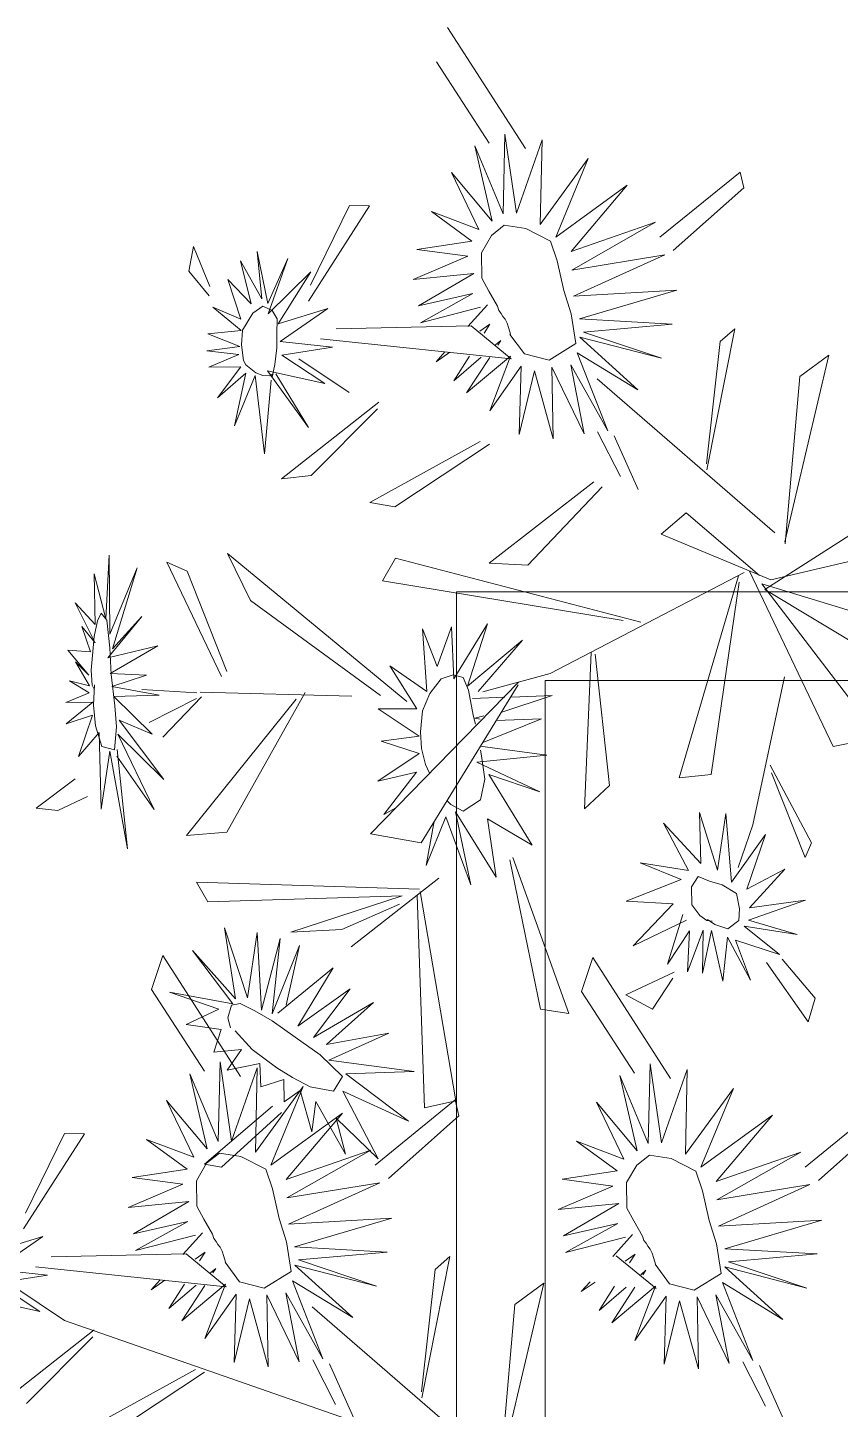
# Model space of a CAD drawing. Header units: inches. Extents: x 15 to 22798, y 21 to 21519.
# Drawn here: x 6866.41 to 6891.8, y 15132.7 to 15175.88 of the extents above; entities that cross this region are included whole.
import ezdxf

# ---------------------------------------------------------------- set-up
doc = ezdxf.new("R2010")
doc.units = ezdxf.units.IN
doc.header["$MEASUREMENT"] = 0
doc.layers.add('ARREDAMENTO', color=8, linetype='Continuous', lineweight=13)

msp = doc.modelspace()

# ---------------------------------------------------------------- linework, layer by layer
at = {"layer": 'ARREDAMENTO', "linetype": 'Continuous'}
for p, q in [((6881.956, 15172.1, -27.277), (6879.529, 15175.88, -27.277)), ((6879.176, 15174.815, -27.277), (6880.83, 15172.269, -27.277)), ((6881.318, 15172.556, -27.277), (6881.26, 15170.066, -27.277)), ((6881.677, 15170.085, -27.277), (6881.318, 15172.556, -27.277)), ((6882.478, 15172.377, -27.277), (6881.677, 15170.085, -27.277)), ((6882.424, 15169.732, -27.277), (6882.478, 15172.377, -27.277)), ((6880.376, 15172.187, -27.277), (6880.918, 15169.837, -27.277)), ((6881.26, 15170.066, -27.277), (6880.376, 15172.187, -27.277)), ((6883.921, 15171.788, -27.277), (6882.424, 15169.732, -27.277)), ((6882.907, 15169.331, -27.277), (6883.921, 15171.788, -27.277)), ((6879.646, 15171.355, -27.277), (6880.503, 15169.576, -27.277)), ((6880.918, 15169.837, -27.277), (6879.646, 15171.355, -27.277)), ((6885.14, 15170.953, -27.277), (6882.907, 15169.331, -27.277)), ((6883.385, 15168.883, -27.277), (6885.14, 15170.953, -27.277)), ((6888.664, 15171.368, -27.277), (6886.162, 15169.328, -27.277)), ((6888.778, 15170.871, -27.277), (6888.664, 15171.368, -27.277)), ((6886.579, 15168.915, -27.277), (6888.778, 15170.871, -27.277)), ((6877.083, 15170.308, -27.277), (6875.18, 15167.337, -27.277)), ((6875.242, 15167.827, -27.277), (6876.463, 15170.32, -27.277)), ((6876.463, 15170.32, -27.277), (6877.083, 15170.308, -27.277)), ((6879.021, 15170.135, -27.277), (6880.289, 15169.209, -27.277)), ((6880.503, 15169.576, -27.277), (6879.021, 15170.135, -27.277)), ((6886.025, 15169.796, -27.277), (6883.385, 15168.883, -27.277)), ((6883.405, 15168.306, -27.277), (6886.025, 15169.796, -27.277)), ((6871.443, 15168.267, -27.277), (6871.584, 15169.039, -27.277)), ((6871.584, 15169.039, -27.277), (6872.099, 15167.792, -27.277)), ((6873.582, 15168.885, -27.277), (6873.907, 15167.257, -27.277)), ((6873.728, 15167.402, -27.277), (6873.582, 15168.885, -27.277)), ((6880.289, 15169.209, -27.277), (6878.569, 15168.948, -27.277)), ((6878.569, 15168.948, -27.277), (6880.158, 15168.734, -27.277)), ((6873.061, 15168.59, -27.277), (6873.728, 15167.402, -27.277)), ((6873.394, 15167.252, -27.277), (6873.061, 15168.59, -27.277)), ((6873.907, 15167.257, -27.277), (6874.54, 15168.665, -27.277)), ((6874.54, 15168.665, -27.277), (6873.925, 15166.934, -27.277)), ((6880.158, 15168.734, -27.277), (6878.449, 15168.009, -27.277)), ((6886.313, 15168.78, -27.277), (6883.405, 15168.306, -27.277)), ((6883.46, 15167.488, -27.277), (6886.313, 15168.78, -27.277)), ((6872.08, 15167.494, -27.277), (6871.443, 15168.267, -27.277)), ((6873.066, 15166.773, -27.277), (6872.661, 15168.012, -27.277)), ((6872.661, 15168.012, -27.277), (6873.394, 15167.252, -27.277)), ((6873.925, 15166.934, -27.277), (6875.258, 15168.253, -27.277)), ((6875.258, 15168.253, -27.277), (6874.234, 15166.625, -27.277)), ((6878.449, 15168.009, -27.277), (6880.342, 15168.196, -27.277)), ((6880.342, 15168.196, -27.277), (6878.614, 15167.186, -27.277)), ((6878.614, 15167.186, -27.277), (6880.316, 15167.567, -27.277)), ((6880.316, 15167.567, -27.277), (6878.68, 15166.659, -27.277)), ((6886.684, 15167.671, -27.277), (6883.46, 15167.488, -27.277)), ((6883.649, 15166.775, -27.277), (6886.684, 15167.671, -27.277)), ((6872.19, 15167.143, -27.277), (6873.066, 15166.773, -27.277)), ((6873.081, 15166.416, -27.277), (6872.19, 15167.143, -27.277)), ((6873.447, 15166.957, -27.277), (6873.758, 15167.18, -27.277)), ((6873.758, 15167.18, -27.277), (6874.047, 15167.038, -27.277)), ((6874.234, 15166.625, -27.277), (6875.781, 15167.098, -27.277)), ((6875.781, 15167.098, -27.277), (6874.295, 15166.072, -27.277)), ((6878.68, 15166.659, -27.277), (6880.55, 15167.141, -27.277)), ((6880.157, 15166.537, -27.277), (6880.77, 15167.219, -27.277)), ((6873.117, 15166.429, -27.277), (6873.447, 15166.957, -27.277)), ((6874.047, 15167.038, -27.277), (6874.204, 15166.777, -27.277)), ((6874.204, 15166.777, -27.277), (6874.19, 15166.313, -27.277)), ((6886.54, 15166.615, -27.277), (6883.649, 15166.775, -27.277)), ((6872.032, 15166.309, -27.277), (6873.081, 15166.416, -27.277)), ((6873.033, 15165.919, -27.277), (6872.032, 15166.309, -27.277)), ((6873.085, 15165.963, -27.277), (6873.117, 15166.429, -27.277)), ((6874.19, 15166.313, -27.277), (6874.194, 15165.87, -27.277)), ((6876.042, 15166.468, -27.277), (6880.26, 15166.559, -27.277)), ((6880.26, 15166.559, -27.277), (6881.511, 15165.531, -27.277)), ((6880.538, 15166.394, -27.277), (6880.85, 15166.612, -27.277)), ((6880.674, 15166.336, -27.277), (6880.85, 15166.612, -27.277)), ((6883.659, 15166.21, -27.277), (6886.213, 15165.546, -27.277)), ((6885.469, 15164.565, -27.277), (6883.659, 15166.21, -27.277)), ((6883.773, 15166.367, -27.277), (6886.54, 15166.615, -27.277)), ((6886.213, 15165.546, -27.277), (6883.773, 15166.367, -27.277)), ((6888.5, 15166.471, -27.277), (6887.621, 15162.057, -27.277)), ((6888.038, 15166.071, -27.277), (6888.5, 15166.471, -27.277)), ((6872.005, 15165.78, -27.277), (6873.033, 15165.919, -27.277)), ((6873.004, 15165.663, -27.277), (6872.005, 15165.78, -27.277)), ((6873.154, 15165.475, -27.277), (6873.085, 15165.963, -27.277)), ((6874.194, 15165.87, -27.277), (6874.134, 15165.357, -27.277)), ((6874.295, 15166.072, -27.277), (6875.93, 15165.89, -27.277)), ((6875.93, 15165.89, -27.277), (6874.347, 15165.647, -27.277)), ((6881.511, 15165.531, -27.277), (6875.556, 15166.154, -27.277)), ((6881.026, 15165.965, -27.277), (6881.191, 15166.106, -27.277)), ((6881.097, 15165.962, -27.277), (6881.191, 15166.106, -27.277)), ((6887.614, 15162.252, -27.277), (6888.038, 15166.071, -27.277)), ((6872.069, 15165.267, -27.277), (6873.004, 15165.663, -27.277)), ((6873.226, 15165.346, -27.277), (6873.154, 15165.475, -27.277)), ((6873.536, 15165.092, -27.277), (6873.226, 15165.346, -27.277)), ((6874.134, 15165.357, -27.277), (6874.048, 15164.952, -27.277)), ((6874.347, 15165.647, -27.277), (6875.69, 15164.756, -27.277)), ((6876.456, 15164.479, -27.277), (6874.876, 15165.535, -27.277)), ((6879.445, 15165.745, -27.277), (6879.168, 15165.437, -27.277)), ((6879.598, 15165.738, -27.277), (6879.168, 15165.437, -27.277)), ((6880.212, 15165.612, -27.277), (6879.724, 15164.847, -27.277)), ((6880.576, 15165.578, -27.277), (6879.724, 15164.847, -27.277)), ((6880.121, 15164.467, -27.277), (6881.489, 15165.61, -27.277)), ((6880.844, 15165.574, -27.277), (6880.121, 15164.467, -27.277)), ((6881.489, 15165.61, -27.277), (6880.842, 15163.91, -27.277)), ((6883.375, 15165.339, -27.277), (6884.531, 15163.28, -27.277)), ((6883.793, 15163.189, -27.277), (6883.375, 15165.339, -27.277)), ((6883.58, 15165.719, -27.277), (6885.469, 15164.565, -27.277)), ((6884.531, 15163.28, -27.277), (6883.58, 15165.719, -27.277)), ((6891.435, 15165.641, -27.277), (6890.062, 15159.815, -27.277)), ((6890.532, 15164.978, -27.277), (6891.435, 15165.641, -27.277)), ((6873.064, 15165.284, -27.277), (6872.069, 15165.267, -27.277)), ((6872.342, 15164.312, -27.277), (6873.064, 15165.284, -27.277)), ((6873.222, 15165.077, -27.277), (6872.342, 15164.312, -27.277)), ((6872.867, 15163.431, -27.277), (6873.222, 15165.077, -27.277)), ((6873.518, 15165.006, -27.277), (6872.867, 15163.431, -27.277)), ((6873.807, 15162.558, -27.277), (6873.518, 15165.006, -27.277)), ((6873.753, 15165.014, -27.277), (6873.536, 15165.092, -27.277)), ((6873.97, 15165.001, -27.277), (6873.753, 15165.014, -27.277)), ((6873.903, 15165.15, -27.277), (6875.178, 15163.382, -27.277)), ((6875.69, 15164.756, -27.277), (6873.903, 15165.15, -27.277)), ((6874.077, 15165.059, -27.277), (6873.97, 15165.001, -27.277)), ((6875.178, 15163.382, -27.277), (6874.157, 15165.065, -27.277)), ((6880.842, 15163.91, -27.277), (6881.822, 15165.299, -27.277)), ((6881.822, 15165.299, -27.277), (6881.762, 15163.166, -27.277)), ((6881.762, 15163.166, -27.277), (6882.244, 15165.15, -27.277)), ((6882.244, 15165.15, -27.277), (6882.827, 15163.026, -27.277)), ((6882.786, 15165.273, -27.277), (6883.793, 15163.189, -27.277)), ((6882.827, 15163.026, -27.277), (6882.786, 15165.273, -27.277)), ((6884.196, 15164.904, -27.277), (6889.748, 15160.094, -27.277)), ((6890.068, 15159.748, -27.277), (6890.532, 15164.978, -27.277)), ((6874.012, 15164.86, -27.277), (6873.807, 15162.558, -27.277)), ((6877.382, 15164.18, -27.277), (6874.339, 15161.782, -27.277)), ((6875.268, 15161.881, -27.277), (6877.34, 15163.968, -27.277)), ((6884.926, 15161.855, -27.277), (6884.215, 15163.248, -27.277)), ((6880.549, 15162.944, -27.277), (6877.099, 15161.039, -27.277)), ((6877.879, 15160.904, -27.277), (6880.831, 15162.865, -27.277)), ((6885.485, 15161.447, -27.277), (6884.735, 15163.127, -27.277)), ((6874.339, 15161.782, -27.277), (6875.268, 15161.881, -27.277)), ((6884.094, 15161.683, -27.277), (6880.827, 15159.145, -27.277)), ((6882.037, 15159.084, -27.277), (6884.357, 15161.535, -27.277)), ((6889.442, 15158.318, -27.277), (6894.702, 15161.697, -27.277)), ((6877.099, 15161.039, -27.277), (6877.879, 15160.904, -27.277)), ((6886.196, 15160.047, -27.277), (6886.98, 15160.721, -27.277)), ((6886.98, 15160.721, -27.277), (6889.266, 15158.756, -27.277)), ((6889.62, 15158.622, -27.277), (6886.196, 15160.047, -27.277)), ((6868.851, 15157.403, -27.277), (6868.95, 15159.398, -27.277)), ((6868.95, 15159.398, -27.277), (6868.975, 15156.93, -27.277)), ((6872.648, 15159.444, -27.277), (6878.25, 15154.817, -27.277)), ((6873.366, 15157.976, -27.277), (6872.648, 15159.444, -27.277)), ((6877.498, 15158.591, -27.277), (6877.903, 15159.303, -27.277)), ((6877.903, 15159.303, -27.277), (6885.563, 15157.303, -27.277)), ((6894.131, 15159.686, -27.277), (6889.62, 15158.622, -27.277)), ((6868.975, 15156.93, -27.277), (6869.828, 15158.998, -27.277)), ((6869.828, 15158.998, -27.277), (6869.054, 15156.468, -27.277)), ((6870.759, 15159.173, -27.277), (6871.392, 15158.892, -27.277)), ((6872.467, 15155.6, -27.277), (6870.759, 15159.173, -27.277)), ((6871.392, 15158.892, -27.277), (6872.631, 15155.754, -27.277)), ((6880.827, 15159.145, -27.277), (6882.037, 15159.084, -27.277)), ((6888.963, 15158.894, -27.277), (6891.571, 15153.417, -27.277)), ((6868.482, 15158.809, -27.277), (6868.851, 15157.403, -27.277)), ((6868.512, 15157.227, -27.277), (6868.482, 15158.809, -27.277)), ((6885.016, 15157.348, -27.277), (6877.498, 15158.591, -27.277)), ((6882.735, 15155.696, -27.277), (6888.79, 15158.854, -27.277)), ((6888.614, 15158.752, -27.277), (6886.761, 15152.438, -27.277)), ((6887.757, 15152.542, -27.277), (6888.638, 15158.552, -27.277)), ((6893.005, 15153.697, -27.277), (6889.345, 15158.499, -27.277)), ((6889.345, 15158.499, -27.277), (6894.332, 15156.98, -27.277)), ((6894.164, 15155.478, -27.277), (6889.442, 15158.318, -27.277)), ((6867.891, 15157.901, -27.277), (6868.512, 15157.227, -27.277)), ((6868.52, 15156.655, -27.277), (6867.891, 15157.901, -27.277)), ((6877.436, 15155.013, -27.277), (6873.366, 15157.976, -27.277)), ((6868.096, 15157.17, -27.277), (6868.52, 15156.655, -27.277)), ((6868.368, 15156.375, -27.277), (6868.096, 15157.17, -27.277)), ((6869.971, 15157.475, -27.277), (6868.909, 15156.183, -27.277)), ((6869.054, 15156.468, -27.277), (6869.971, 15157.475, -27.277)), ((6879.196, 15155.92, -27.277), (6879.644, 15157.155, -27.277)), ((6879.644, 15157.155, -27.277), (6879.721, 15155.532, -27.277)), ((6879.721, 15155.532, -27.277), (6880.775, 15157.252, -27.277)), ((6880.775, 15157.252, -27.277), (6880.153, 15155.297, -27.277)), ((6878.746, 15157.095, -27.277), (6879.196, 15155.92, -27.277)), ((6878.879, 15155.133, -27.277), (6878.746, 15157.095, -27.277)), ((6880.153, 15155.297, -27.277), (6881.866, 15156.735, -27.277)), ((6881.866, 15156.735, -27.277), (6880.487, 15155.134, -27.277)), ((6867.665, 15156.43, -27.277), (6868.368, 15156.375, -27.277)), ((6868.32, 15155.644, -27.277), (6867.665, 15156.43, -27.277)), ((6868.909, 15156.183, -27.277), (6870.475, 15156.563, -27.277)), ((6870.475, 15156.563, -27.277), (6868.984, 15155.695, -27.277)), ((6884.014, 15156.348, -27.277), (6883.807, 15151.468, -27.277)), ((6884.588, 15152.195, -27.277), (6884.135, 15156.296, -27.277)), ((6867.904, 15156.06, -27.277), (6868.32, 15155.644, -27.277)), ((6868.34, 15155.307, -27.277), (6867.904, 15156.06, -27.277)), ((6877.722, 15155.94, -27.277), (6878.879, 15155.133, -27.277)), ((6878.569, 15154.596, -27.277), (6877.722, 15155.94, -27.277)), ((6867.715, 15155.463, -27.277), (6868.34, 15155.307, -27.277)), ((6868.331, 15155.097, -27.277), (6867.715, 15155.463, -27.277)), ((6868.984, 15155.695, -27.277), (6870.119, 15155.644, -27.277)), ((6870.119, 15155.644, -27.277), (6869.034, 15155.286, -27.277)), ((6877.116, 15150.691, -27.277), (6881.737, 15155.423, -27.277)), ((6878.971, 15155.076, -27.277), (6879.325, 15155.532, -27.277)), ((6879.325, 15155.532, -27.277), (6879.705, 15155.656, -27.277)), ((6879.705, 15155.656, -27.277), (6880.015, 15155.57, -27.277)), ((6880.015, 15155.57, -27.277), (6880.181, 15155.18, -27.277)), ((6882.735, 15155.696, -27.277), (6880.628, 15155.128, -27.277)), ((6889.058, 15150.972, -27.277), (6890.055, 15155.597, -27.277)), ((6867.601, 15154.786, -27.277), (6868.331, 15155.097, -27.277)), ((6869.034, 15155.286, -27.277), (6870.521, 15155.018, -27.277)), ((6870.521, 15155.018, -27.277), (6869.095, 15154.977, -27.277)), ((6869.095, 15154.977, -27.277), (6870.3, 15153.796, -27.277)), ((6871.695, 15155.096, -27.277), (6869.972, 15155.198, -27.277)), ((6871.802, 15155.111, -27.277), (6876.531, 15154.986, -27.277)), ((6872.627, 15150.742, -27.277), (6875.075, 15155.102, -27.277)), ((6881.727, 15155.346, -27.277), (6878.697, 15150.407, -27.277)), ((6878.741, 15154.53, -27.277), (6878.971, 15155.076, -27.277)), ((6880.181, 15155.18, -27.277), (6880.328, 15154.394, -27.277)), ((6881.192, 15154.475, -27.277), (6882.791, 15155.014, -27.277)), ((6881.529, 15154.961, -27.277), (6882.791, 15155.014, -27.277)), ((6868.441, 15154.797, -27.277), (6867.601, 15154.786, -27.277)), ((6867.615, 15154.12, -27.277), (6868.441, 15154.797, -27.277)), ((6871.684, 15154.913, -27.277), (6870.202, 15154.165, -27.277)), ((6870.631, 15153.706, -27.277), (6871.839, 15154.965, -27.277)), ((6874.798, 15154.892, -27.277), (6871.372, 15150.631, -27.277)), ((6877.357, 15154.592, -27.277), (6878.569, 15154.596, -27.277)), ((6878.641, 15153.741, -27.277), (6877.357, 15154.592, -27.277)), ((6881.31, 15154.952, -27.277), (6880.307, 15154.911, -27.277)), ((6868.429, 15154.397, -27.277), (6867.615, 15154.12, -27.277)), ((6867.997, 15153.104, -27.277), (6868.429, 15154.397, -27.277)), ((6869.264, 15154.233, -27.277), (6870.657, 15152.384, -27.277)), ((6870.3, 15153.796, -27.277), (6869.264, 15154.233, -27.277)), ((6878.68, 15153.873, -27.277), (6878.741, 15154.53, -27.277)), ((6880.398, 15154.113, -27.277), (6880.328, 15154.394, -27.277)), ((6880.659, 15154.371, -27.277), (6880.38, 15154.299, -27.277)), ((6880.38, 15154.299, -27.277), (6880.54, 15154.267, -27.277)), ((6880.612, 15153.529, -27.277), (6882.459, 15154.276, -27.277)), ((6881.04, 15154.227, -27.277), (6882.459, 15154.276, -27.277)), ((6868.638, 15153.851, -27.277), (6867.997, 15153.104, -27.277)), ((6868.706, 15151.456, -27.277), (6868.638, 15153.851, -27.277)), ((6869.23, 15153.802, -27.277), (6870.358, 15151.45, -27.277)), ((6870.657, 15152.384, -27.277), (6869.23, 15153.802, -27.277)), ((6877.447, 15153.583, -27.277), (6878.641, 15153.741, -27.277)), ((6878.715, 15153.348, -27.277), (6878.68, 15153.873, -27.277)), ((6891.571, 15153.417, -27.277), (6893.005, 15153.697, -27.277)), ((6868.974, 15153.265, -27.277), (6868.706, 15151.456, -27.277)), ((6869.526, 15150.215, -27.277), (6868.974, 15153.265, -27.277)), ((6869.205, 15153.322, -27.277), (6869.526, 15150.215, -27.277)), ((6878.634, 15153.197, -27.277), (6877.447, 15153.583, -27.277)), ((6878.84, 15152.855, -27.277), (6878.715, 15153.348, -27.277)), ((6880.548, 15153.425, -27.277), (6882.627, 15153.148, -27.277)), ((6880.555, 15153.301, -27.277), (6880.582, 15153.124, -27.277)), ((6870.358, 15151.45, -27.277), (6869.197, 15153.108, -27.277)), ((6877.352, 15152.336, -27.277), (6878.634, 15153.197, -27.277)), ((6878.964, 15152.583, -27.277), (6878.84, 15152.855, -27.277)), ((6882.627, 15153.148, -27.277), (6880.442, 15152.929, -27.277)), ((6880.442, 15152.929, -27.277), (6882.413, 15151.997, -27.277)), ((6880.582, 15153.124, -27.277), (6880.688, 15152.391, -27.277)), ((6889.609, 15152.827, -27.277), (6890.893, 15150.4, -27.277)), ((6867.896, 15152.403, -27.277), (6866.678, 15151.486, -27.277)), ((6878.556, 15152.609, -27.277), (6877.352, 15152.336, -27.277)), ((6877.533, 15151.289, -27.277), (6878.556, 15152.609, -27.277)), ((6880.688, 15152.391, -27.277), (6880.558, 15151.748, -27.277)), ((6880.812, 15152.545, -27.277), (6882.165, 15150.334, -27.277)), ((6882.413, 15151.997, -27.277), (6880.812, 15152.545, -27.277)), ((6886.761, 15152.438, -27.277), (6887.757, 15152.542, -27.277)), ((6890.702, 15149.948, -27.277), (6889.644, 15152.587, -27.277)), ((6883.807, 15151.468, -27.277), (6884.588, 15152.195, -27.277)), ((6867.354, 15151.411, -27.277), (6868.281, 15151.853, -27.277)), ((6879.508, 15151.729, -27.277), (6879.624, 15151.601, -27.277)), ((6880.011, 15151.392, -27.277), (6879.624, 15151.601, -27.277)), ((6880.558, 15151.748, -27.277), (6880.011, 15151.392, -27.277)), ((6866.678, 15151.486, -27.277), (6867.354, 15151.411, -27.277)), ((6877.905, 15151.499, -27.277), (6877.533, 15151.289, -27.277)), ((6879.468, 15151.22, -27.277), (6878.856, 15149.694, -27.277)), ((6880.251, 15149.095, -27.277), (6879.468, 15151.22, -27.277)), ((6879.778, 15151.369, -27.277), (6880.251, 15149.095, -27.277)), ((6881.043, 15149.331, -27.277), (6879.778, 15151.369, -27.277)), ((6880.777, 15151.158, -27.277), (6881.043, 15149.331, -27.277)), ((6882.165, 15150.334, -27.277), (6880.777, 15151.158, -27.277)), ((6887.398, 15151.349, -27.277), (6887.437, 15149.755, -27.277)), ((6887.956, 15149.546, -27.277), (6887.398, 15151.349, -27.277)), ((6888.219, 15151.325, -27.277), (6887.956, 15149.546, -27.277)), ((6888.394, 15149.176, -27.277), (6888.219, 15151.325, -27.277)), ((6871.372, 15150.631, -27.277), (6872.627, 15150.742, -27.277)), ((6878.697, 15150.407, -27.277), (6877.116, 15150.691, -27.277)), ((6879.111, 15151.081, -27.277), (6878.856, 15149.694, -27.277)), ((6886.277, 15151.019, -27.277), (6887.052, 15149.543, -27.277)), ((6887.437, 15149.755, -27.277), (6886.277, 15151.019, -27.277)), ((6889.459, 15150.666, -27.277), (6888.394, 15149.176, -27.277)), ((6889.058, 15150.972, -27.277), (6888.601, 15149.637, -27.277)), ((6888.88, 15148.958, -27.277), (6889.459, 15150.666, -27.277)), ((6890.893, 15150.4, -27.277), (6890.702, 15149.948, -27.277)), ((6881.471, 15149.878, -27.277), (6882.427, 15145.203, -27.277)), ((6883.316, 15145.07, -27.277), (6881.566, 15149.946, -27.277)), ((6885.544, 15149.783, -27.277), (6886.824, 15149.256, -27.277)), ((6887.052, 15149.543, -27.277), (6885.544, 15149.783, -27.277)), ((6890.062, 15149.581, -27.277), (6888.88, 15148.958, -27.277)), ((6888.959, 15148.371, -27.277), (6890.062, 15149.581, -27.277)), ((6871.685, 15149.18, -27.277), (6872.034, 15148.56, -27.277)), ((6878.647, 15148.952, -27.277), (6871.685, 15149.18, -27.277)), ((6876.511, 15147.156, -27.277), (6879.257, 15149.296, -27.277)), ((6886.824, 15149.256, -27.277), (6885.102, 15148.577, -27.277)), ((6872.034, 15148.56, -27.277), (6878.111, 15148.749, -27.277)), ((6878.111, 15148.749, -27.277), (6874.626, 15147.616, -27.277)), ((6876.227, 15147.693, -27.277), (6878.022, 15148.493, -27.277)), ((6878.809, 15142.12, -27.277), (6878.579, 15148.758, -27.277)), ((6878.669, 15148.886, -27.277), (6879.788, 15142.337, -27.277)), ((6885.102, 15148.577, -27.277), (6886.573, 15148.496, -27.277)), ((6886.573, 15148.496, -27.277), (6885.327, 15147.186, -27.277)), ((6888.93, 15147.985, -27.277), (6890.706, 15148.614, -27.277)), ((6890.706, 15148.614, -27.277), (6888.959, 15148.371, -27.277)), ((6886.875, 15148.169, -27.277), (6886.393, 15146.616, -27.277)), ((6872.556, 15147.751, -27.277), (6873.271, 15145.556, -27.277)), ((6872.902, 15145.532, -27.277), (6872.556, 15147.751, -27.277)), ((6874.626, 15147.616, -27.277), (6876.227, 15147.693, -27.277)), ((6885.327, 15147.186, -27.277), (6886.989, 15147.989, -27.277)), ((6886.393, 15146.616, -27.277), (6887.082, 15147.653, -27.277)), ((6887.022, 15146.375, -27.277), (6887.507, 15147.672, -27.277)), ((6887.082, 15147.653, -27.277), (6887.022, 15146.375, -27.277)), ((6887.507, 15147.672, -27.277), (6887.494, 15146.33, -27.277)), ((6887.494, 15146.33, -27.277), (6887.767, 15147.665, -27.277)), ((6887.767, 15147.665, -27.277), (6888.124, 15146.083, -27.277)), ((6888.794, 15147.799, -27.277), (6890.446, 15147.543, -27.277)), ((6889.892, 15146.914, -27.277), (6888.794, 15147.799, -27.277)), ((6890.446, 15147.543, -27.277), (6888.93, 15147.985, -27.277)), ((6873.271, 15145.556, -27.277), (6873.582, 15147.602, -27.277)), ((6873.582, 15147.602, -27.277), (6873.715, 15145.172, -27.277)), ((6873.715, 15145.172, -27.277), (6874.296, 15147.413, -27.277)), ((6874.296, 15147.413, -27.277), (6874.045, 15145.063, -27.277)), ((6888.124, 15146.083, -27.277), (6888.269, 15147.455, -27.277)), ((6888.269, 15147.455, -27.277), (6888.992, 15146.11, -27.277)), ((6888.519, 15147.36, -27.277), (6889.892, 15146.914, -27.277)), ((6888.992, 15146.11, -27.277), (6888.519, 15147.36, -27.277)), ((6870.628, 15146.881, -27.277), (6870.275, 15145.816, -27.277)), ((6873.054, 15143.101, -27.277), (6870.628, 15146.881, -27.277)), ((6871.56, 15147.036, -27.277), (6872.902, 15145.532, -27.277)), ((6872.821, 15145.371, -27.277), (6871.56, 15147.036, -27.277)), ((6874.045, 15145.063, -27.277), (6874.9, 15147.191, -27.277)), ((6874.9, 15147.191, -27.277), (6874.488, 15145.327, -27.277)), ((6884.062, 15146.822, -27.277), (6883.71, 15145.757, -27.277)), ((6886.489, 15143.042, -27.277), (6884.062, 15146.822, -27.277)), ((6891.01, 15145.552, -27.277), (6889.978, 15146.772, -27.277)), ((6874.223, 15145.082, -27.277), (6875.956, 15146.496, -27.277)), ((6875.956, 15146.496, -27.277), (6874.848, 15144.672, -27.277)), ((6886.605, 15146.363, -27.277), (6885.095, 15145.653, -27.277)), ((6889.493, 15146.667, -27.277), (6890.792, 15144.808, -27.277)), ((6885.933, 15145.206, -27.277), (6886.561, 15146.171, -27.277)), ((6870.275, 15145.816, -27.277), (6871.929, 15143.27, -27.277)), ((6870.838, 15145.741, -27.277), (6872.821, 15145.371, -27.277)), ((6872.383, 15145.203, -27.277), (6870.838, 15145.741, -27.277)), ((6874.848, 15144.672, -27.277), (6876.483, 15145.84, -27.277)), ((6876.483, 15145.84, -27.277), (6875.333, 15144.321, -27.277)), ((6883.71, 15145.757, -27.277), (6885.363, 15143.211, -27.277)), ((6885.095, 15145.653, -27.277), (6885.933, 15145.206, -27.277)), ((6890.792, 15144.808, -27.277), (6891.01, 15145.552, -27.277)), ((6871.356, 15144.725, -27.277), (6872.383, 15145.203, -27.277)), ((6872.663, 15144.936, -27.277), (6872.781, 15145.328, -27.277)), ((6872.781, 15145.328, -27.277), (6873.043, 15145.384, -27.277)), ((6873.043, 15145.384, -27.277), (6873.506, 15145.151, -27.277)), ((6873.506, 15145.151, -27.277), (6874.044, 15144.839, -27.277)), ((6875.333, 15144.321, -27.277), (6877.215, 15145.419, -27.277)), ((6877.215, 15145.419, -27.277), (6875.74, 15144.099, -27.277)), ((6882.427, 15145.203, -27.277), (6883.316, 15145.07, -27.277)), ((6872.456, 15144.576, -27.277), (6871.356, 15144.725, -27.277)), ((6872.743, 15144.623, -27.277), (6872.663, 15144.936, -27.277)), ((6874.044, 15144.839, -27.277), (6874.764, 15144.327, -27.277)), ((6872.221, 15143.861, -27.277), (6872.456, 15144.576, -27.277)), ((6873.421, 15143.944, -27.277), (6872.887, 15144.525, -27.277)), ((6874.764, 15144.327, -27.277), (6875.542, 15143.78, -27.277)), ((6875.74, 15144.099, -27.277), (6877.692, 15144.455, -27.277)), ((6877.692, 15144.455, -27.277), (6875.815, 15143.617, -27.277)), ((6873.093, 15143.943, -27.277), (6872.221, 15143.861, -27.277)), ((6872.642, 15143.301, -27.277), (6873.093, 15143.943, -27.277)), ((6874.194, 15143.377, -27.277), (6873.421, 15143.944, -27.277)), ((6875.542, 15143.78, -27.277), (6876.244, 15143.107, -27.277)), ((6872.417, 15143.557, -27.277), (6872.359, 15141.067, -27.277)), ((6872.776, 15141.086, -27.277), (6872.417, 15143.557, -27.277)), ((6873.659, 15143.504, -27.277), (6872.642, 15143.301, -27.277)), ((6873.577, 15143.378, -27.277), (6872.776, 15141.086, -27.277)), ((6873.523, 15140.733, -27.277), (6873.577, 15143.378, -27.277)), ((6873.691, 15142.775, -27.277), (6873.659, 15143.504, -27.277)), ((6874.682, 15143.066, -27.277), (6874.194, 15143.377, -27.277)), ((6875.815, 15143.617, -27.277), (6878.483, 15143.261, -27.277)), ((6885.852, 15143.498, -27.277), (6885.794, 15141.008, -27.277)), ((6886.211, 15141.027, -27.277), (6885.852, 15143.498, -27.277)), ((6887.012, 15143.319, -27.277), (6886.211, 15141.027, -27.277)), ((6886.957, 15140.674, -27.277), (6887.012, 15143.319, -27.277)), ((6871.475, 15143.188, -27.277), (6872.017, 15140.838, -27.277)), ((6872.359, 15141.067, -27.277), (6871.475, 15143.188, -27.277)), ((6874.409, 15143.005, -27.277), (6873.691, 15142.775, -27.277)), ((6874.425, 15142.314, -27.277), (6874.409, 15143.005, -27.277)), ((6875.231, 15142.775, -27.277), (6874.682, 15143.066, -27.277)), ((6876.244, 15143.107, -27.277), (6875.964, 15142.642, -27.277)), ((6878.483, 15143.261, -27.277), (6876.349, 15143.19, -27.277)), ((6876.349, 15143.19, -27.277), (6878.301, 15141.703, -27.277)), ((6884.91, 15143.129, -27.277), (6885.452, 15140.779, -27.277)), ((6885.794, 15141.008, -27.277), (6884.91, 15143.129, -27.277)), ((6875.02, 15142.789, -27.277), (6873.523, 15140.733, -27.277)), ((6874.006, 15140.332, -27.277), (6875.02, 15142.789, -27.277)), ((6874.924, 15142.666, -27.277), (6874.425, 15142.314, -27.277)), ((6875.284, 15141.37, -27.277), (6874.924, 15142.666, -27.277)), ((6875.964, 15142.642, -27.277), (6875.231, 15142.775, -27.277)), ((6876.249, 15142.64, -27.277), (6877.359, 15140.53, -27.277)), ((6878.301, 15141.703, -27.277), (6876.249, 15142.64, -27.277)), ((6888.455, 15142.73, -27.277), (6886.957, 15140.674, -27.277)), ((6887.44, 15140.273, -27.277), (6888.455, 15142.73, -27.277)), ((6870.744, 15142.356, -27.277), (6871.602, 15140.577, -27.277)), ((6872.017, 15140.838, -27.277), (6870.744, 15142.356, -27.277)), ((6874.052, 15142.175, -27.277), (6871.934, 15140.367, -27.277)), ((6875.408, 15142.32, -27.277), (6875.284, 15141.37, -27.277)), ((6876.339, 15140.68, -27.277), (6875.408, 15142.32, -27.277)), ((6879.763, 15142.369, -27.277), (6877.261, 15140.329, -27.277)), ((6879.788, 15142.337, -27.277), (6878.809, 15142.12, -27.277)), ((6879.877, 15141.872, -27.277), (6879.763, 15142.369, -27.277)), ((6884.179, 15142.297, -27.277), (6885.037, 15140.518, -27.277)), ((6885.452, 15140.779, -27.277), (6884.179, 15142.297, -27.277)), ((6893.198, 15142.31, -27.277), (6890.695, 15140.27, -27.277)), ((6872.46, 15140.273, -27.277), (6874.336, 15141.975, -27.277)), ((6876.239, 15141.954, -27.277), (6874.006, 15140.332, -27.277)), ((6874.484, 15139.884, -27.277), (6876.239, 15141.954, -27.277)), ((6876.048, 15141.802, -27.277), (6876.339, 15140.68, -27.277)), ((6877.359, 15140.53, -27.277), (6876.048, 15141.802, -27.277)), ((6877.678, 15139.916, -27.277), (6879.877, 15141.872, -27.277)), ((6889.674, 15141.895, -27.277), (6887.44, 15140.273, -27.277)), ((6887.919, 15139.825, -27.277), (6889.674, 15141.895, -27.277)), ((6891.112, 15139.857, -27.277), (6893.312, 15141.813, -27.277)), ((6868.182, 15141.309, -27.277), (6866.279, 15138.338, -27.277)), ((6866.341, 15138.828, -27.277), (6867.562, 15141.321, -27.277)), ((6867.562, 15141.321, -27.277), (6868.182, 15141.309, -27.277)), ((6870.12, 15141.136, -27.277), (6871.388, 15140.21, -27.277)), ((6871.602, 15140.577, -27.277), (6870.12, 15141.136, -27.277)), ((6877.124, 15140.797, -27.277), (6874.484, 15139.884, -27.277)), ((6874.504, 15139.306, -27.277), (6877.124, 15140.797, -27.277)), ((6883.554, 15141.077, -27.277), (6884.823, 15140.151, -27.277)), ((6885.037, 15140.518, -27.277), (6883.554, 15141.077, -27.277)), ((6890.559, 15140.737, -27.277), (6887.919, 15139.825, -27.277)), ((6887.938, 15139.247, -27.277), (6890.559, 15140.737, -27.277)), ((6871.934, 15140.367, -27.277), (6872.46, 15140.273, -27.277)), ((6871.388, 15140.21, -27.277), (6869.668, 15139.949, -27.277)), ((6869.668, 15139.949, -27.277), (6871.257, 15139.735, -27.277)), ((6884.823, 15140.151, -27.277), (6883.102, 15139.889, -27.277)), ((6883.102, 15139.889, -27.277), (6884.692, 15139.676, -27.277)), ((6871.257, 15139.735, -27.277), (6869.548, 15139.01, -27.277)), ((6877.412, 15139.781, -27.277), (6874.504, 15139.306, -27.277)), ((6874.559, 15138.489, -27.277), (6877.412, 15139.781, -27.277)), ((6884.692, 15139.676, -27.277), (6882.983, 15138.951, -27.277)), ((6890.847, 15139.722, -27.277), (6887.938, 15139.247, -27.277)), ((6887.993, 15138.43, -27.277), (6890.847, 15139.722, -27.277)), ((6869.548, 15139.01, -27.277), (6871.441, 15139.197, -27.277)), ((6871.441, 15139.197, -27.277), (6869.712, 15138.187, -27.277)), ((6882.983, 15138.951, -27.277), (6884.876, 15139.138, -27.277)), ((6884.876, 15139.138, -27.277), (6883.147, 15138.128, -27.277)), ((6869.712, 15138.187, -27.277), (6871.415, 15138.568, -27.277)), ((6871.415, 15138.568, -27.277), (6869.778, 15137.66, -27.277)), ((6877.783, 15138.672, -27.277), (6874.559, 15138.489, -27.277)), ((6874.748, 15137.776, -27.277), (6877.783, 15138.672, -27.277)), ((6891.217, 15138.613, -27.277), (6887.993, 15138.43, -27.277)), ((6888.183, 15137.717, -27.277), (6891.217, 15138.613, -27.277)), ((6869.778, 15137.66, -27.277), (6871.649, 15138.142, -27.277)), ((6871.256, 15137.538, -27.277), (6871.869, 15138.219, -27.277)), ((6883.147, 15138.128, -27.277), (6884.85, 15138.509, -27.277)), ((6884.85, 15138.509, -27.277), (6883.213, 15137.601, -27.277)), ((6884.691, 15137.479, -27.277), (6885.303, 15138.16, -27.277)), ((6865.333, 15137.626, -27.277), (6866.879, 15138.099, -27.277)), ((6866.879, 15138.099, -27.277), (6865.394, 15137.073, -27.277)), ((6877.638, 15137.616, -27.277), (6874.748, 15137.776, -27.277)), ((6883.213, 15137.601, -27.277), (6885.083, 15138.083, -27.277)), ((6891.073, 15137.557, -27.277), (6888.183, 15137.717, -27.277)), ((6867.141, 15137.469, -27.277), (6871.359, 15137.56, -27.277)), ((6871.359, 15137.56, -27.277), (6872.61, 15136.532, -27.277)), ((6871.637, 15137.395, -27.277), (6871.949, 15137.613, -27.277)), ((6871.773, 15137.337, -27.277), (6871.949, 15137.613, -27.277)), ((6874.872, 15137.368, -27.277), (6877.638, 15137.616, -27.277)), ((6877.311, 15136.547, -27.277), (6874.872, 15137.368, -27.277)), ((6879.599, 15137.472, -27.277), (6878.72, 15133.058, -27.277)), ((6879.137, 15137.072, -27.277), (6879.599, 15137.472, -27.277)), ((6884.794, 15137.501, -27.277), (6886.045, 15136.473, -27.277)), ((6885.072, 15137.336, -27.277), (6885.384, 15137.554, -27.277)), ((6885.208, 15137.278, -27.277), (6885.384, 15137.554, -27.277)), ((6888.306, 15137.309, -27.277), (6891.073, 15137.557, -27.277)), ((6890.746, 15136.488, -27.277), (6888.306, 15137.309, -27.277)), ((6865.394, 15137.073, -27.277), (6867.029, 15136.891, -27.277)), ((6867.029, 15136.891, -27.277), (6865.446, 15136.648, -27.277)), ((6872.61, 15136.532, -27.277), (6866.655, 15137.155, -27.277)), ((6872.125, 15136.966, -27.277), (6872.29, 15137.107, -27.277)), ((6872.196, 15136.963, -27.277), (6872.29, 15137.107, -27.277)), ((6874.758, 15137.211, -27.277), (6877.311, 15136.547, -27.277)), ((6876.568, 15135.566, -27.277), (6874.758, 15137.211, -27.277)), ((6878.713, 15133.253, -27.277), (6879.137, 15137.072, -27.277)), ((6885.56, 15136.907, -27.277), (6885.724, 15137.048, -27.277)), ((6885.631, 15136.904, -27.277), (6885.724, 15137.048, -27.277)), ((6888.193, 15137.152, -27.277), (6890.746, 15136.488, -27.277)), ((6890.002, 15135.507, -27.277), (6888.193, 15137.152, -27.277)), ((6865.446, 15136.648, -27.277), (6866.789, 15135.757, -27.277)), ((6867.554, 15135.48, -27.277), (6865.975, 15136.536, -27.277)), ((6870.543, 15136.746, -27.277), (6870.266, 15136.438, -27.277)), ((6870.697, 15136.739, -27.277), (6870.266, 15136.438, -27.277)), ((6871.311, 15136.613, -27.277), (6870.823, 15135.848, -27.277)), ((6871.675, 15136.579, -27.277), (6870.823, 15135.848, -27.277)), ((6871.22, 15135.468, -27.277), (6872.587, 15136.611, -27.277)), ((6871.942, 15136.575, -27.277), (6871.22, 15135.468, -27.277)), ((6872.587, 15136.611, -27.277), (6871.941, 15134.911, -27.277)), ((6874.679, 15136.72, -27.277), (6876.568, 15135.566, -27.277)), ((6875.63, 15134.281, -27.277), (6874.679, 15136.72, -27.277)), ((6882.533, 15136.642, -27.277), (6881.161, 15130.816, -27.277)), ((6881.631, 15135.979, -27.277), (6882.533, 15136.642, -27.277)), ((6883.978, 15136.687, -27.277), (6883.701, 15136.379, -27.277)), ((6884.132, 15136.68, -27.277), (6883.701, 15136.379, -27.277)), ((6884.746, 15136.554, -27.277), (6884.257, 15135.789, -27.277)), ((6885.11, 15136.52, -27.277), (6884.257, 15135.789, -27.277)), ((6884.655, 15135.409, -27.277), (6886.022, 15136.552, -27.277)), ((6885.377, 15136.516, -27.277), (6884.655, 15135.409, -27.277)), ((6886.022, 15136.552, -27.277), (6885.376, 15134.852, -27.277)), ((6888.114, 15136.661, -27.277), (6890.002, 15135.507, -27.277)), ((6889.065, 15134.222, -27.277), (6888.114, 15136.661, -27.277)), ((6866.789, 15135.757, -27.277), (6865.002, 15136.151, -27.277)), ((6871.941, 15134.911, -27.277), (6872.921, 15136.3, -27.277)), ((6872.921, 15136.3, -27.277), (6872.861, 15134.167, -27.277)), ((6872.861, 15134.167, -27.277), (6873.343, 15136.151, -27.277)), ((6873.343, 15136.151, -27.277), (6873.926, 15134.027, -27.277)), ((6873.885, 15136.274, -27.277), (6874.892, 15134.19, -27.277)), ((6873.926, 15134.027, -27.277), (6873.885, 15136.274, -27.277)), ((6874.474, 15136.34, -27.277), (6875.63, 15134.281, -27.277)), ((6874.892, 15134.19, -27.277), (6874.474, 15136.34, -27.277)), ((6881.167, 15130.749, -27.277), (6881.631, 15135.979, -27.277)), ((6885.376, 15134.852, -27.277), (6886.356, 15136.241, -27.277)), ((6886.356, 15136.241, -27.277), (6886.295, 15134.108, -27.277)), ((6886.295, 15134.108, -27.277), (6886.777, 15136.092, -27.277)), ((6886.777, 15136.092, -27.277), (6887.361, 15133.968, -27.277)), ((6887.32, 15136.215, -27.277), (6888.327, 15134.131, -27.277)), ((6887.361, 15133.968, -27.277), (6887.32, 15136.215, -27.277)), ((6887.909, 15136.281, -27.277), (6889.065, 15134.222, -27.277)), ((6888.327, 15134.131, -27.277), (6887.909, 15136.281, -27.277)), ((6875.295, 15135.905, -27.277), (6880.847, 15131.095, -27.277)), ((6868.481, 15135.181, -27.277), (6865.438, 15132.783, -27.277)), ((6867.554, 15135.48, -27.277), (6881.185, 15130.73, -27.277)), ((6866.367, 15132.882, -27.277), (6868.439, 15134.969, -27.277)), ((6876.025, 15132.856, -27.277), (6875.314, 15134.249, -27.277)), ((6871.648, 15133.945, -27.277), (6868.198, 15132.04, -27.277)), ((6868.978, 15131.905, -27.277), (6871.93, 15133.866, -27.277)), ((6876.583, 15132.448, -27.277), (6875.834, 15134.128, -27.277)), ((6889.46, 15132.797, -27.277), (6888.749, 15134.19, -27.277)), ((6890.018, 15132.389, -27.277), (6889.269, 15134.069, -27.277))]:
    msp.add_line(p, q, dxfattribs=at)
at = {"layer": 'ARREDAMENTO', "linetype": 'Continuous', "elevation": -27.277}
for points in [[(6881.085, 15167.172), (6880.813, 15167.648), (6880.597, 15168.049), (6880.584, 15168.845), (6880.901, 15169.388), (6881.297, 15169.707), (6881.973, 15169.6), (6882.746, 15169.202), (6882.954, 15168.591), (6883.162, 15167.661), (6883.392, 15166.932), (6883.538, 15166.007), (6882.7, 15165.484), (6881.931, 15165.683), (6881.475, 15166.295)], [(6881.085, 15167.172), (6881.123, 15167.038), (6881.198, 15166.948), (6881.249, 15166.855), (6881.326, 15166.767), (6881.387, 15166.642), (6881.439, 15166.473), (6881.488, 15166.298), (6881.475, 15166.295)], [(6868.491, 15155.184), (6868.424, 15155.333), (6868.394, 15155.799), (6868.433, 15156.26), (6868.486, 15156.852), (6868.59, 15157.343), (6868.701, 15157.581), (6868.879, 15157.365), (6868.977, 15156.497), (6869.017, 15155.668), (6869.13, 15154.681), (6869.181, 15154.033), (6869.126, 15153.306), (6868.721, 15153.419), (6868.529, 15154.062), (6868.466, 15154.709), (6868.498, 15155.344)], [(6887.795, 15147.957), (6887.626, 15147.978), (6887.412, 15148.136), (6887.161, 15148.467), (6887.142, 15149.032), (6887.36, 15149.352), (6887.706, 15149.21), (6888.1, 15149.092), (6888.556, 15148.818), (6888.651, 15148.347), (6888.629, 15147.981), (6888.282, 15147.712), (6887.878, 15147.856), (6887.648, 15148.013)], [(6872.184, 15138.173), (6871.912, 15138.649), (6871.695, 15139.05), (6871.683, 15139.846), (6872, 15140.389), (6872.396, 15140.708), (6873.072, 15140.601), (6873.845, 15140.203), (6874.053, 15139.592), (6874.261, 15138.662), (6874.491, 15137.933), (6874.637, 15137.008), (6873.799, 15136.485), (6873.029, 15136.684), (6872.574, 15137.296)], [(6885.619, 15138.114), (6885.347, 15138.59), (6885.13, 15138.991), (6885.118, 15139.787), (6885.435, 15140.33), (6885.83, 15140.649), (6886.507, 15140.542), (6887.28, 15140.144), (6887.488, 15139.533), (6887.696, 15138.603), (6887.926, 15137.874), (6888.072, 15136.949), (6887.234, 15136.426), (6886.464, 15136.625), (6886.008, 15137.237)], [(6872.184, 15138.173), (6872.222, 15138.039), (6872.297, 15137.949), (6872.348, 15137.856), (6872.425, 15137.768), (6872.486, 15137.643), (6872.538, 15137.474), (6872.587, 15137.299), (6872.574, 15137.296)], [(6885.619, 15138.114), (6885.657, 15137.98), (6885.732, 15137.89), (6885.783, 15137.797), (6885.86, 15137.709), (6885.921, 15137.584), (6885.973, 15137.415), (6886.021, 15137.24), (6886.008, 15137.237)]]:
    msp.add_lwpolyline(points, dxfattribs=at)
at = {"layer": 'ARREDAMENTO', "elevation": -27.277}
for points in [[(6879.805, 15019.664), (6879.805, 15158.248), (6912.141, 15158.248), (6912.141, 15019.664)], [(6882.576, 15022.436), (6882.576, 15155.476), (6909.369, 15155.476), (6909.369, 15022.436)]]:
    msp.add_lwpolyline(points, close=True, dxfattribs=at)

doc.saveas('drawing.dxf')
